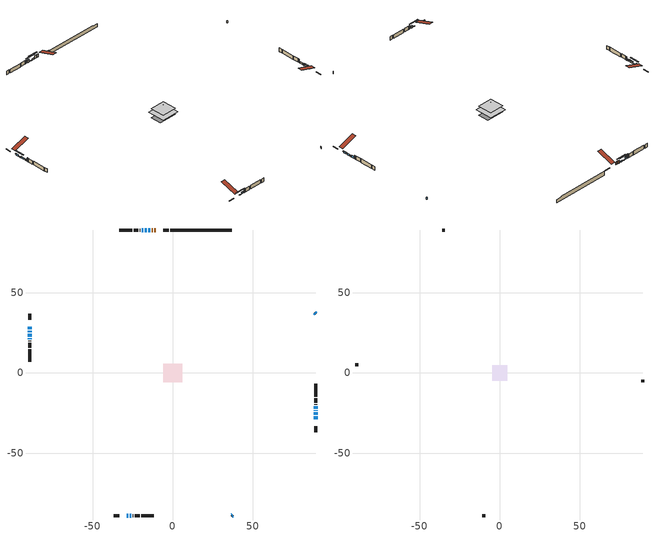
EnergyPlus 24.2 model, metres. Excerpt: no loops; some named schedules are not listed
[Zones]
conditioned space
 floor outside (Floor1 construction): -1.29,-1.29 -1.29,1.29 1.29,1.29 1.29,-1.29 z1.13
 floor adiabatic (AdiabaticFloorConstruction): -5.88,-5.88 -5.88,5.88 5.88,5.88 5.88,-5.88 z1.13
 floor foundation (Slab1 construction): -5.98,-3.62 -5.98,3.62 5.98,3.62 5.98,-3.62 z-1.52
 wall outside (RimJoist1 construction): -2.36,89.25 -5.95,89.25 / -36.97,-89.25 -33.39,-89.25 / -89.25,36.97 -89.25,33.39 / 89.25,-36.97 89.25,-33.39 z1.13:1.43
 wall outside (AdiabaticWallConstruction 1): -10.61,89.25 -11.52,89.25 / -12.45,89.25 -13.26,89.25 z1.13:3.16
 wall outside (AdiabaticWallConstruction): 36.97,-89.25 37.48,-88.74 / 89.25,36.97 88.74,37.48 / 89.25,-22.36 89.25,-20.88 z1.13:2.35; -89.25,28.73 -89.25,27.35 / 89.25,-28.73 89.25,-27.02 / 89.25,-26.1 89.25,-24.52 / -14.19,89.25 -15.41,89.25 z1.13:1.97; -89.25,26.43 -89.25,25.41 / -16.33,89.25 -17.4,89.25 / -28.73,-89.25 -27.66,-89.25 z1.13:1.54; -26.73,-89.25 -25.79,-89.25 z1.13:2.07; 89.25,-23.59 89.25,-23.28 z1.13:1.72; -89.25,24.48 -89.25,22.6 z1.13:1.94; -18.33,89.25 -19.25,89.25 z1.13:2.66; -89.25,21.67 -89.25,20.98 z1.13:1.77
 wall outside (Wall1 construction): -20.18,89.25 -20.53,89.25 / -24.86,-89.25 -24.5,-89.25 / -89.25,20.06 -89.25,19.7 / 89.25,-19.95 89.25,-19.59 z1.13:3.57
 wall outside (Wall2 construction): -21.46,89.25 -24.38,89.25 / -23.58,-89.25 -20.65,-89.25 / -89.25,18.77 -89.25,15.85 / 89.25,-18.66 89.25,-15.74 z1.13:3.57
 wall outside (Wall3 construction): -25.31,89.25 -33.33,89.25 / -19.72,-89.25 -11.71,-89.25 / -89.25,14.92 -89.25,6.91 / 89.25,-14.81 89.25,-6.8 z1.13:3.57
 wall foundation (FoundationWall1 construction): -1.44,89.25,-1.52 -1.44,89.25,1.13 33.13,89.25,1.13 33.13,89.25,0.53 36.97,89.25,0.53 36.97,89.25,-1.52
 window (WindowConstruction): 36.97,-89.25 37.48,-88.74 z1.13:2.35
 window (WindowConstruction 8): -89.25,28.72 -89.25,27.35 z1.13:1.97
 window (WindowConstruction 9): 89.25,-28.72 89.25,-27.02 z1.13:1.97
 window (WindowConstruction 10): 89.25,-26.09 89.25,-24.52 z1.13:1.97
 window (WindowConstruction 11): -89.25,26.42 -89.25,25.41 z1.13:1.54
 window (WindowConstruction 12): -14.19,89.25 -15.41,89.25 z1.13:1.97
 window (WindowConstruction 13): -16.34,89.25 -17.4,89.25 z1.13:1.54
 window (WindowConstruction 14): -28.72,-89.25 -27.66,-89.25 z1.13:1.54
 window (WindowConstruction 1): -26.73,-89.25 -25.79,-89.25 z1.13:2.07
 window (WindowConstruction 2): 89.25,-23.59 89.25,-23.28 z1.13:1.72
 window (WindowConstruction 3): 89.25,36.97 88.74,37.48 z1.13:2.35
 window (WindowConstruction 4): 89.25,-22.36 89.25,-20.88 z1.13:2.35
 window (WindowConstruction 5): -89.25,24.48 -89.25,22.6 z1.13:1.94
 window (WindowConstruction 6): -18.33,89.25 -19.25,89.25 z1.13:2.65
 window (WindowConstruction 7): -89.25,21.67 -89.25,20.98 z1.13:1.76
 door (Door): -10.61,89.25 -11.52,89.25 z1.13:3.16
 door (Door 1): -12.45,89.25 -13.26,89.25 z1.13:3.16
 ceiling adiabatic (AdiabaticFloorConstruction): 5.88,-5.88 5.88,5.88 -5.88,5.88 -5.88,-5.88 z1.13
attic - vented
 floor to conditioned space (Floor2 construction Reversed): -4.82,-4.82 -4.82,4.82 4.82,4.82 4.82,-4.82 z3.57
 floor to conditioned space (Floor3 construction Reversed): -2.59,-2.59 -2.59,2.59 2.59,2.59 2.59,-2.59 z3.57
 wall outside (Wall4 construction): -34.25,89.25 -36.04,89.25 / -10.78,-89.25 -8.99,-89.25 / -89.25,5.98 -89.25,4.19 / 89.25,-5.87 89.25,-4.08 z1.13:3.57
 roof outside (Roof1 construction): -9.68,89.25,3.57 -9.68,78.62,7.11 -6.88,78.62,7.11 -6.88,89.25,3.57; -29.65,-89.25,3.57 -29.65,-78.62,7.11 -32.46,-78.62,7.11 -32.46,-89.25,3.57; -89.25,29.65,3.57 -78.62,29.65,7.11 -78.62,32.46,7.11 -89.25,32.46,3.57; 89.25,-29.65,3.57 78.62,-29.65,7.11 78.62,-32.46,7.11 89.25,-32.46,3.57
shading: -89.25,27.05 -89.25,29.02 -89.71,29.02 -89.71,27.05 z2.27; 89.25,-26.72 89.25,-29.02 89.71,-29.02 89.71,-26.72 z2.27; 89.25,-24.22 89.25,-26.39 89.71,-26.39 89.71,-24.22 z2.27; -89.25,22.67 -89.25,29.16 -89.71,29.16 -89.71,22.67 z4.28; -18.15,89.25 -11.45,89.25 -11.45,89.71 -18.15,89.71 z4.71; -20.14,89.25 -13.6,89.25 -13.6,89.71 -20.14,89.71 z4.28; -24.92,-89.25 -31.46,-89.25 -31.46,-89.71 -24.92,-89.71 z4.28; -25.49,-89.25 -27.03,-89.25 -27.03,-89.71 -25.49,-89.71 z2.37; 89.25,-22.99 89.25,-23.89 89.71,-23.89 89.71,-22.99 z2.01; -89.25,22.3 -89.25,24.78 -89.71,24.78 -89.71,22.3 z2.24; -19.55,89.25 -18.03,89.25 -18.03,89.71 -19.55,89.71 z2.95; -89.25,20.69 -89.25,21.97 -89.71,21.97 -89.71,20.69 z2.06
[Building]
Building 1: Terrain=Suburbs
[Site:Location]
Calgary Intl AP_AB: Latitude {deg}=51.11; Longitude {deg}=-114.02; Time Zone {hr}=-7; Elevation {m}=1084; Keep Site Location Information=Yes
[Site:GroundTemperature:Shallow]
0.326196, -1.55603, -1.70677, -0.813554, 2.7722, 6.34125, 9.43543, 11.3955, 11.562, 9.96783, 6.95256, 3.49299
[Site:WaterMainsTemperature]
Calculation Method=Schedule; Temperature Schedule=mains temperature schedule
[Material] Roughness=Rough; Thermal Absorptance=0.9
Name | Thickness {m} | Conductivity {W/m-K} | Density {kg/m3} | Specific Heat {J/kg-K} | Solar Absorptance | Visible Absorptance
asphalt or fiberglass shingles | 0.00635 | 0.162714 | 1121.4 | 1465.45 | 0.4 | 0.4
ceiling loosefill ins | 0.169333 | 0.0480833 | 16.02 | 1046.75 | 0.7 | 0.7
ceiling stud and cavity | 0.1397 | 0.435912 | 65.682 | 1177.47 | 0.7 | 0.7
ceiling stud and cavity 1 | 0.1397 | 0.102503 | 65.682 | 1177.47 | 0.7 | 0.7
concrete 4.0 in. | 0.1016 | 1.803125 | 2242.8 | 837.4 | 0.7 | 0.7
concrete 8.0 in. | 0.2032 | 1.803125 | 2242.8 | 837.4 | 0.7 | 0.7
door material | 0.04445 | 0.0451087 | 512.64 | 1214.23 | 0.7 | 0.7
exterior vertical ins | 0.0230746 | 0.029427 | 32.04 | 1214.23 | 0.7 | 0.7
floor covering | 0.0127 | 0.0433444 | 54.468 | 1339.84 | 0.6 | 0.6
floor rigid ins; rim joist rigid ins; wall rigid ins | 0.051816 | 0.029427 | 32.04 | 1214.23 | 0.7 | 0.7
floor rigid ins 1; wall rigid ins 1 | 0.512978 | 0.029427 | 32.04 | 1214.23 | 0.7 | 0.7
floor stud and cavity | 0.1397 | 0.0794808 | 92.3553 | 1139.71 | 0.7 | 0.7
floor stud and cavity 1 | 0.1397 | 1.75129 | 37.0049 | 1207.88 | 0.7 | 0.7
furniture material conditioned space 1 | 0.1524 | 0.115458 | 640.8 | 1214.23 | 0.6 | 0.6
gypsum board | 0.0127 | 0.160291 | 801 | 837.4 | 0.6 | 0.6
gypsum board 1 | 0.0127 | 0.160291 | 801 | 837.4 | 0.7 | 0.7
osb sheathing 0.5 in. | 0.0127 | 0.115458 | 512.64 | 1214.23 | 0.7 | 0.7
osb sheathing 0.75 in. | 0.01905 | 0.115458 | 512.64 | 1214.23 | 0.7 | 0.7
osb sheathing 2.0 in. | 0.0508 | 0.115458 | 512.64 | 1214.23 | 0.7 | 0.7
rim joist stud and cavity | 0.0508 | 0.0500364 | 125.044 | 1163.47 | 0.6 | 0.6
slab rigid ins | 0.000517642 | 0.029427 | 32.04 | 1214.23 | 0.7 | 0.7
wall stud and cavity | 0.1397 | 0.32384 | 139.0536 | 1170.24 | 0.7 | 0.7
wall stud and cavity 1 | 0.1397 | 0.17399 | 139.0536 | 1170.24 | 0.7 | 0.7
wall stud and cavity 2 | 0.1397 | 0.0863312 | 139.0536 | 1170.24 | 0.7 | 0.7
wall stud and cavity 3 | 0.0889 | 6.9971 | 50.32683 | 1063.81 | 0.6 | 0.6
wall stud and cavity 4 | 0.0889 | 0.380278 | 52.3479 | 1209.89 | 0.7 | 0.7
wall stud and cavity 5 | 0.0889 | 0.391764 | 83.0341 | 1211.67 | 0.7 | 0.7
wood siding | 0.0254 | 0.102417 | 544.68 | 1172.36 | 0.4 | 0.4
wood siding 1 | 0.00254 | 0.102417 | 544.68 | 1172.36 | 0.4 | 0.4
wood siding 2; wood siding 3; wood siding 4 | 0.0254 | 0.102417 | 544.68 | 1172.36 | 0.7 | 0.7
[WindowMaterial:SimpleGlazingSystem]
Name | U-Factor {W/m2-K} | Solar Heat Gain Coefficient
WindowMaterial | 1.69886 | 0.41
WindowMaterial 1 | 2.946882 | 0.64
WindowMaterial 10 | 5.78702 | 0.59
WindowMaterial 11 | 2.77768 | 0.53
WindowMaterial 12 | 5.73989 | 0.59
WindowMaterial 2 | 3.06555 | 0.49
WindowMaterial 3 | 1.60006 | 0.44
WindowMaterial 4 | 1.76643 | 0.39
WindowMaterial 5 | 1.95834 | 0.33
WindowMaterial 6 | 1.96288 | 0.32
WindowMaterial 7 | 1.79084 | 0.38
WindowMaterial 8 | 1.768697 | 0.39
WindowMaterial 9 | 1.77608 | 0.39
[Construction]
AdiabaticFloorConstruction: floor stud and cavity 1, floor rigid ins 1, osb sheathing 0.75 in., floor covering
AdiabaticWallConstruction: wood siding 3, wall rigid ins 1, wall stud and cavity 4, gypsum board
AdiabaticWallConstruction 1: wood siding 4, wall rigid ins 1, wall stud and cavity 4, gypsum board
Door; Door 1: door material
Floor1 construction: floor stud and cavity, floor rigid ins, osb sheathing 0.75 in., floor covering
Floor2 construction Reversed: gypsum board, ceiling stud and cavity, ceiling loosefill ins
Floor3 construction Reversed: gypsum board, ceiling stud and cavity 1, ceiling loosefill ins
FoundationWall1 construction: concrete 8.0 in., gypsum board 1
furniture construction conditioned space 1: furniture material conditioned space 1
PartitionWallConstruction: gypsum board, wall stud and cavity 5, gypsum board
RimJoist1 construction: wood siding 2, rim joist rigid ins, osb sheathing 2.0 in., rim joist stud and cavity
Roof1 construction: asphalt or fiberglass shingles
Slab1 construction: slab rigid ins, concrete 4.0 in.
Wall1 construction: wood siding, wall rigid ins, osb sheathing 0.5 in., wall stud and cavity, gypsum board
Wall2 construction: wood siding, wall rigid ins, osb sheathing 0.5 in., wall stud and cavity 1, gypsum board
Wall3 construction: wood siding, osb sheathing 0.5 in., wall stud and cavity 2, gypsum board
Wall4 construction: wood siding 1, wall stud and cavity 3
WindowConstruction; WindowConstruction 3: WindowMaterial
WindowConstruction 1: WindowMaterial 1
WindowConstruction 10: WindowMaterial 9
WindowConstruction 11: WindowMaterial 10
WindowConstruction 12: WindowMaterial 11
WindowConstruction 13; WindowConstruction 14: WindowMaterial 12
WindowConstruction 2: WindowMaterial 2
WindowConstruction 4: WindowMaterial 3
WindowConstruction 5: WindowMaterial 4
WindowConstruction 6: WindowMaterial 5
WindowConstruction 7: WindowMaterial 6
WindowConstruction 8: WindowMaterial 7
WindowConstruction 9: WindowMaterial 8
[Zone] Multiplier=1; Part of Total Floor Area=Yes
Name | Volume {m3}
attic - vented | 68.91
conditioned space | 643.2
[Space]
Name | Zone | Volume {m3}
attic - vented 1 | attic - vented | 68.91
conditioned space 1 | conditioned space | 643.2
[ZoneInfiltration:EffectiveLeakageArea]
infil attic - vented 1: Zone or Space=attic - vented 1; Schedule=Always On Discrete; Effective Air Leakage Area {cm2}=4099.54; Stack Coefficient=0.000416059; Wind Coefficient=1.37815e-05
[ZoneMixing]
whole house fan mix: Zone or Space=attic - vented; Schedule=Always On Continuous; Design Flow Rate Calculation Method=Flow/Zone; Design Flow Rate {m3/s}=0; Source Zone or Space=conditioned space
[SurfaceProperty:ExposedFoundationPerimeter]
Slab1: Exposed Perimeter Calculation Method=TotalExposedPerimeter; Total Exposed Perimeter {m}=38.405
[InternalMass] Zone or ZoneList=conditioned space; Space or SpaceList=conditioned space 1
Name | Construction | Surface Area {m2}
furniture mass conditioned space 1 | furniture construction conditioned space 1 | 92.56
partition wall mass | PartitionWallConstruction | 231.4
[Lights]
interior lighting: Zone or ZoneList or Space or SpaceList=conditioned space 1; Schedule=interior lighting schedule; Design Level Calculation Method=LightingLevel; Lighting Level {W}=343.2; Return Air Fraction=0; Fraction Radiant=0.6; Fraction Visible=0.2; Fraction Replaceable=1
[People]
occupants: Zone or ZoneList or Space or SpaceList=conditioned space 1; Number of People Schedule=occupants schedule; Number of People Calculation Method=People; Number of People=3; Fraction Radiant=0.314171; Sensible Heat Fraction=0.56303; Activity Level Schedule=occupants activity schedule; Carbon Dioxide Generation Rate {m3/s-W}=0; Enable ASHRAE 55 Comfort Warnings=No; Mean Radiant Temperature Calculation Type=EnclosureAveraged
[ElectricEquipment] Zone or ZoneList or Space or SpaceList=conditioned space 1; Design Level Calculation Method=EquipmentLevel
Name | Schedule | Design Level {W} | Fraction Latent | Fraction Radiant | Fraction Lost
clothes dryer | clothes dryer schedule | 140.772 | 0.015 | 0.081 | 0.85
clothes washer | clothes washer schedule | 32.1985 | 0.03 | 0.162 | 0.7
cooking range | cooking range schedule | 215.147 | 0.08 | 0.432 | 0.2
dishwasher | dishwasher schedule | 66.8632 | 0.3 | 0.18 | 0.4
fridge | fridge schedule | 72.9452 | 0 | 0.6 | 0
mech vent house fan | mech vent house fan schedule | 0 | 0 | 0 | 1
mech vent house fan cfis | mech vent house fan cfis schedule | 0 | 0 | 0 | 0
misc plug loads | misc plug loads schedule | 494.7 | 0.045 | 0.513 | 0.1
whole house fan | Always On Discrete | 0 | 0 | 0 | 1
[OtherEquipment] Zone or ZoneList or Space or SpaceList=conditioned space 1; Design Level Calculation Method=EquipmentLevel
Name | Fuel Type | Schedule | Design Level {W} | Fraction Latent | Fraction Radiant | Fraction Lost
clothes dryer 1 | Electricity | clothes dryer schedule | 0 | 0.015 | 0.081 | 0.85
cooking range 1 | Electricity | cooking range schedule | 0 | 0.08 | 0.432 | 0.2
general water use latent | None | general water use schedule | 62.594 | 1 | 0 | 0
general water use sensible | None | general water use schedule | -61.6891 | 0 | 0.6 | 0
mech vent house fan latent load | None | Always On Discrete | 0 | 1 | 0 | 0
mech vent house fan sensible load | None | Always On Discrete | 0 | 0 | 0 | 0
water heater energy adjustment1 | NaturalGas | Always On Discrete | 0.01 | 0 | 0 | 1
[ZoneInfiltration:DesignFlowRate] Zone or ZoneList or Space or SpaceList=conditioned space 1; Schedule=Always On Discrete; Design Flow Rate Calculation Method=Flow/Zone; Design Flow Rate {m3/s}=0
infil flow; natural vent flow; whole house fan flow
[Foundation:Kiva]
Foundation Kiva 1: Initial Indoor Air Temperature {C}=18; Wall Height Above Grade {m}=1.12999; Wall Depth Below Slab {m}=0.2032; Custom Block Material Name 1=exterior vertical ins; Custom Block Depth 1 {m}=2.64999; Custom Block X Position 1 {m}=0.2159; Custom Block Z Position 1 {m}=0
[Foundation:Kiva:Settings]
Soil Conductivity {W/m-K}=0.849921; Soil Density {kg/m3}=1842.3; Soil Specific Heat {J/kg-K}=418.7; Ground Solar Absorptivity=0.9; Ground Thermal Absorptivity=0.9; Ground Surface Roughness {m}=0.03; Far-Field Width {m}=40; Deep-Ground Boundary Condition=ZeroFlux; Deep-Ground Depth {m}=40; Minimum Cell Dimension {m}=0.2; Maximum Cell Growth Coefficient=3; Simulation Timestep=Timestep
[Exterior:Lights]
exterior lighting: Schedule=exterior lighting schedule; Design Level {W}=75.6
[Schedule:Constant]
Name | Hourly Value
Always On Continuous; mech vent house fan schedule; mech vent house fan cfis schedule; Always On Discrete | 1
occupants activity schedule | 117.228
fridge schedule | 0
[Schedule:Week:Daily]
interior lighting schedule Week Rule - Jan1-Jan27: interior lighting schedule day, interior lighting schedule day, interior lighting schedule day, interior lighting schedule day, interior lighting schedule day, interior lighting schedule day, interior lighting schedule day, interior lighting schedule default day, interior lighting schedule default day, interior lighting schedule default day, interior lighting schedule default day, interior lighting schedule default day
interior lighting schedule Week Rule - Jan28-Feb3: interior lighting schedule day, interior lighting schedule day, interior lighting schedule day, interior lighting schedule day, interior lighting schedule day 1, interior lighting schedule day 1, interior lighting schedule day 1, interior lighting schedule default day, interior lighting schedule default day, interior lighting schedule default day, interior lighting schedule default day, interior lighting schedule default day
interior lighting schedule Week Rule - Feb4-Feb24: interior lighting schedule day 1, interior lighting schedule day 1, interior lighting schedule day 1, interior lighting schedule day 1, interior lighting schedule day 1, interior lighting schedule day 1, interior lighting schedule day 1, interior lighting schedule default day, interior lighting schedule default day, interior lighting schedule default day, interior lighting schedule default day, interior lighting schedule default day
interior lighting schedule Week Rule - Feb25-Mar3: interior lighting schedule day 1, interior lighting schedule day 1, interior lighting schedule day 1, interior lighting schedule day 1, interior lighting schedule day 2, interior lighting schedule day 2, interior lighting schedule day 2, interior lighting schedule default day, interior lighting schedule default day, interior lighting schedule default day, interior lighting schedule default day, interior lighting schedule default day
interior lighting schedule Week Rule - Mar4-Mar31: interior lighting schedule day 2, interior lighting schedule day 2, interior lighting schedule day 2, interior lighting schedule day 2, interior lighting schedule day 2, interior lighting schedule day 2, interior lighting schedule day 2, interior lighting schedule default day, interior lighting schedule default day, interior lighting schedule default day, interior lighting schedule default day, interior lighting schedule default day
interior lighting schedule Week Rule - Apr1-Apr28: interior lighting schedule day 3, interior lighting schedule day 3, interior lighting schedule day 3, interior lighting schedule day 3, interior lighting schedule day 3, interior lighting schedule day 3, interior lighting schedule day 3, interior lighting schedule default day, interior lighting schedule default day, interior lighting schedule default day, interior lighting schedule default day, interior lighting schedule default day
interior lighting schedule Week Rule - Apr29-May5: interior lighting schedule day 3, interior lighting schedule day 3, interior lighting schedule day 4, interior lighting schedule day 4, interior lighting schedule day 4, interior lighting schedule day 4, interior lighting schedule day 4, interior lighting schedule default day, interior lighting schedule default day, interior lighting schedule default day, interior lighting schedule default day, interior lighting schedule default day
interior lighting schedule Week Rule - May6-May26: interior lighting schedule day 4, interior lighting schedule day 4, interior lighting schedule day 4, interior lighting schedule day 4, interior lighting schedule day 4, interior lighting schedule day 4, interior lighting schedule day 4, interior lighting schedule default day, interior lighting schedule default day, interior lighting schedule default day, interior lighting schedule default day, interior lighting schedule default day
interior lighting schedule Week Rule - May27-Jun2: interior lighting schedule day 4, interior lighting schedule day 4, interior lighting schedule day 4, interior lighting schedule day 4, interior lighting schedule day 4, interior lighting schedule day 5, interior lighting schedule day 5, interior lighting schedule default day, interior lighting schedule default day, interior lighting schedule default day, interior lighting schedule default day, interior lighting schedule default day
interior lighting schedule Week Rule - Jun3-Jun30: interior lighting schedule day 5, interior lighting schedule day 5, interior lighting schedule day 5, interior lighting schedule day 5, interior lighting schedule day 5, interior lighting schedule day 5, interior lighting schedule day 5, interior lighting schedule default day, interior lighting schedule default day, interior lighting schedule default day, interior lighting schedule default day, interior lighting schedule default day
interior lighting schedule Week Rule - Jul1-Jul28: interior lighting schedule day 6, interior lighting schedule day 6, interior lighting schedule day 6, interior lighting schedule day 6, interior lighting schedule day 6, interior lighting schedule day 6, interior lighting schedule day 6, interior lighting schedule default day, interior lighting schedule default day, interior lighting schedule default day, interior lighting schedule default day, interior lighting schedule default day
interior lighting schedule Week Rule - Jul29-Aug4: interior lighting schedule day 6, interior lighting schedule day 6, interior lighting schedule day 6, interior lighting schedule day 7, interior lighting schedule day 7, interior lighting schedule day 7, interior lighting schedule day 7, interior lighting schedule default day, interior lighting schedule default day, interior lighting schedule default day, interior lighting schedule default day, interior lighting schedule default day
interior lighting schedule Week Rule - Aug5-Aug25: interior lighting schedule day 7, interior lighting schedule day 7, interior lighting schedule day 7, interior lighting schedule day 7, interior lighting schedule day 7, interior lighting schedule day 7, interior lighting schedule day 7, interior lighting schedule default day, interior lighting schedule default day, interior lighting schedule default day, interior lighting schedule default day, interior lighting schedule default day
interior lighting schedule Week Rule - Aug26-Sep1: interior lighting schedule day 7, interior lighting schedule day 7, interior lighting schedule day 7, interior lighting schedule day 7, interior lighting schedule day 7, interior lighting schedule day 7, interior lighting schedule day 8, interior lighting schedule default day, interior lighting schedule default day, interior lighting schedule default day, interior lighting schedule default day, interior lighting schedule default day
interior lighting schedule Week Rule - Sep2-Sep29: interior lighting schedule day 8, interior lighting schedule day 8, interior lighting schedule day 8, interior lighting schedule day 8, interior lighting schedule day 8, interior lighting schedule day 8, interior lighting schedule day 8, interior lighting schedule default day, interior lighting schedule default day, interior lighting schedule default day, interior lighting schedule default day, interior lighting schedule default day
interior lighting schedule Week Rule - Sep30-Oct6: interior lighting schedule day 8, interior lighting schedule day 9, interior lighting schedule day 9, interior lighting schedule day 9, interior lighting schedule day 9, interior lighting schedule day 9, interior lighting schedule day 9, interior lighting schedule default day, interior lighting schedule default day, interior lighting schedule default day, interior lighting schedule default day, interior lighting schedule default day
interior lighting schedule Week Rule - Oct7-Oct27: interior lighting schedule day 9, interior lighting schedule day 9, interior lighting schedule day 9, interior lighting schedule day 9, interior lighting schedule day 9, interior lighting schedule day 9, interior lighting schedule day 9, interior lighting schedule default day, interior lighting schedule default day, interior lighting schedule default day, interior lighting schedule default day, interior lighting schedule default day
interior lighting schedule Week Rule - Oct28-Nov3: interior lighting schedule day 9, interior lighting schedule day 9, interior lighting schedule day 9, interior lighting schedule day 9, interior lighting schedule day 10, interior lighting schedule day 10, interior lighting schedule day 10, interior lighting schedule default day, interior lighting schedule default day, interior lighting schedule default day, interior lighting schedule default day, interior lighting schedule default day
interior lighting schedule Week Rule - Nov4-Nov24: interior lighting schedule day 10, interior lighting schedule day 10, interior lighting schedule day 10, interior lighting schedule day 10, interior lighting schedule day 10, interior lighting schedule day 10, interior lighting schedule day 10, interior lighting schedule default day, interior lighting schedule default day, interior lighting schedule default day, interior lighting schedule default day, interior lighting schedule default day
interior lighting schedule Week Rule - Nov25-Dec1: interior lighting schedule day 10, interior lighting schedule day 10, interior lighting schedule day 10, interior lighting schedule day 10, interior lighting schedule day 10, interior lighting schedule day 10, interior lighting schedule day 11, interior lighting schedule default day, interior lighting schedule default day, interior lighting schedule default day, interior lighting schedule default day, interior lighting schedule default day
interior lighting schedule Week Rule - Dec2-Dec31: interior lighting schedule day 11, interior lighting schedule day 11, interior lighting schedule day 11, interior lighting schedule day 11, interior lighting schedule day 11, interior lighting schedule day 11, interior lighting schedule day 11, interior lighting schedule default day, interior lighting schedule default day, interior lighting schedule default day, interior lighting schedule default day, interior lighting schedule default day
occupants schedule Week Rule - Jan1-Dec31: occupants schedule day, occupants schedule day, occupants schedule day, occupants schedule day, occupants schedule day, occupants schedule day, occupants schedule day, occupants schedule default day, occupants schedule default day, occupants schedule default day, occupants schedule default day, occupants schedule default day
clothes dryer schedule Week Rule - Jan1-Dec31: clothes dryer schedule day, clothes dryer schedule day, clothes dryer schedule day, clothes dryer schedule day, clothes dryer schedule day, clothes dryer schedule day, clothes dryer schedule day, clothes dryer schedule default day, clothes dryer schedule default day, clothes dryer schedule default day, clothes dryer schedule default day, clothes dryer schedule default day
clothes washer schedule Week Rule - Jan1-Dec31: clothes washer schedule day, clothes washer schedule day, clothes washer schedule day, clothes washer schedule day, clothes washer schedule day, clothes washer schedule day, clothes washer schedule day, clothes washer schedule default day, clothes washer schedule default day, clothes washer schedule default day, clothes washer schedule default day, clothes washer schedule default day
cooking range schedule Week Rule - Jan1-Dec31: cooking range schedule day, cooking range schedule day, cooking range schedule day, cooking range schedule day, cooking range schedule day, cooking range schedule day, cooking range schedule day, cooking range schedule default day, cooking range schedule default day, cooking range schedule default day, cooking range schedule default day, cooking range schedule default day
dishwasher schedule Week Rule - Jan1-Dec31: dishwasher schedule day, dishwasher schedule day, dishwasher schedule day, dishwasher schedule day, dishwasher schedule day, dishwasher schedule day, dishwasher schedule day, dishwasher schedule default day, dishwasher schedule default day, dishwasher schedule default day, dishwasher schedule default day, dishwasher schedule default day
misc plug loads schedule Week Rule - Jan1-Dec31: misc plug loads schedule day, misc plug loads schedule day, misc plug loads schedule day, misc plug loads schedule day, misc plug loads schedule day, misc plug loads schedule day, misc plug loads schedule day, misc plug loads schedule default day, misc plug loads schedule default day, misc plug loads schedule default day, misc plug loads schedule default day, misc plug loads schedule default day
general water use schedule Week Rule - Jan1-Dec31: general water use schedule day, general water use schedule day, general water use schedule day, general water use schedule day, general water use schedule day, general water use schedule day, general water use schedule day, general water use schedule default day, general water use schedule default day, general water use schedule default day, general water use schedule default day, general water use schedule default day
exterior lighting schedule Week Rule - Jan1-Jan27: exterior lighting schedule day, exterior lighting schedule day, exterior lighting schedule day, exterior lighting schedule day, exterior lighting schedule day, exterior lighting schedule day, exterior lighting schedule day, exterior lighting schedule default day, exterior lighting schedule default day, exterior lighting schedule default day, exterior lighting schedule default day, exterior lighting schedule default day
exterior lighting schedule Week Rule - Jan28-Feb3: exterior lighting schedule day, exterior lighting schedule day, exterior lighting schedule day, exterior lighting schedule day, exterior lighting schedule day 1, exterior lighting schedule day 1, exterior lighting schedule day 1, exterior lighting schedule default day, exterior lighting schedule default day, exterior lighting schedule default day, exterior lighting schedule default day, exterior lighting schedule default day
exterior lighting schedule Week Rule - Feb4-Feb24: exterior lighting schedule day 1, exterior lighting schedule day 1, exterior lighting schedule day 1, exterior lighting schedule day 1, exterior lighting schedule day 1, exterior lighting schedule day 1, exterior lighting schedule day 1, exterior lighting schedule default day, exterior lighting schedule default day, exterior lighting schedule default day, exterior lighting schedule default day, exterior lighting schedule default day
exterior lighting schedule Week Rule - Feb25-Mar3: exterior lighting schedule day 1, exterior lighting schedule day 1, exterior lighting schedule day 1, exterior lighting schedule day 1, exterior lighting schedule day 2, exterior lighting schedule day 2, exterior lighting schedule day 2, exterior lighting schedule default day, exterior lighting schedule default day, exterior lighting schedule default day, exterior lighting schedule default day, exterior lighting schedule default day
exterior lighting schedule Week Rule - Mar4-Mar31: exterior lighting schedule day 2, exterior lighting schedule day 2, exterior lighting schedule day 2, exterior lighting schedule day 2, exterior lighting schedule day 2, exterior lighting schedule day 2, exterior lighting schedule day 2, exterior lighting schedule default day, exterior lighting schedule default day, exterior lighting schedule default day, exterior lighting schedule default day, exterior lighting schedule default day
exterior lighting schedule Week Rule - Apr1-Apr28: exterior lighting schedule day 3, exterior lighting schedule day 3, exterior lighting schedule day 3, exterior lighting schedule day 3, exterior lighting schedule day 3, exterior lighting schedule day 3, exterior lighting schedule day 3, exterior lighting schedule default day, exterior lighting schedule default day, exterior lighting schedule default day, exterior lighting schedule default day, exterior lighting schedule default day
exterior lighting schedule Week Rule - Apr29-May5: exterior lighting schedule day 3, exterior lighting schedule day 3, exterior lighting schedule day 4, exterior lighting schedule day 4, exterior lighting schedule day 4, exterior lighting schedule day 4, exterior lighting schedule day 4, exterior lighting schedule default day, exterior lighting schedule default day, exterior lighting schedule default day, exterior lighting schedule default day, exterior lighting schedule default day
exterior lighting schedule Week Rule - May6-May26: exterior lighting schedule day 4, exterior lighting schedule day 4, exterior lighting schedule day 4, exterior lighting schedule day 4, exterior lighting schedule day 4, exterior lighting schedule day 4, exterior lighting schedule day 4, exterior lighting schedule default day, exterior lighting schedule default day, exterior lighting schedule default day, exterior lighting schedule default day, exterior lighting schedule default day
exterior lighting schedule Week Rule - May27-Jun2: exterior lighting schedule day 4, exterior lighting schedule day 4, exterior lighting schedule day 4, exterior lighting schedule day 4, exterior lighting schedule day 4, exterior lighting schedule day 5, exterior lighting schedule day 5, exterior lighting schedule default day, exterior lighting schedule default day, exterior lighting schedule default day, exterior lighting schedule default day, exterior lighting schedule default day
exterior lighting schedule Week Rule - Jun3-Jun30: exterior lighting schedule day 5, exterior lighting schedule day 5, exterior lighting schedule day 5, exterior lighting schedule day 5, exterior lighting schedule day 5, exterior lighting schedule day 5, exterior lighting schedule day 5, exterior lighting schedule default day, exterior lighting schedule default day, exterior lighting schedule default day, exterior lighting schedule default day, exterior lighting schedule default day
exterior lighting schedule Week Rule - Jul1-Jul28: exterior lighting schedule day 6, exterior lighting schedule day 6, exterior lighting schedule day 6, exterior lighting schedule day 6, exterior lighting schedule day 6, exterior lighting schedule day 6, exterior lighting schedule day 6, exterior lighting schedule default day, exterior lighting schedule default day, exterior lighting schedule default day, exterior lighting schedule default day, exterior lighting schedule default day
exterior lighting schedule Week Rule - Jul29-Aug4: exterior lighting schedule day 6, exterior lighting schedule day 6, exterior lighting schedule day 6, exterior lighting schedule day 7, exterior lighting schedule day 7, exterior lighting schedule day 7, exterior lighting schedule day 7, exterior lighting schedule default day, exterior lighting schedule default day, exterior lighting schedule default day, exterior lighting schedule default day, exterior lighting schedule default day
exterior lighting schedule Week Rule - Aug5-Aug25: exterior lighting schedule day 7, exterior lighting schedule day 7, exterior lighting schedule day 7, exterior lighting schedule day 7, exterior lighting schedule day 7, exterior lighting schedule day 7, exterior lighting schedule day 7, exterior lighting schedule default day, exterior lighting schedule default day, exterior lighting schedule default day, exterior lighting schedule default day, exterior lighting schedule default day
exterior lighting schedule Week Rule - Aug26-Sep1: exterior lighting schedule day 7, exterior lighting schedule day 7, exterior lighting schedule day 7, exterior lighting schedule day 7, exterior lighting schedule day 7, exterior lighting schedule day 7, exterior lighting schedule day 8, exterior lighting schedule default day, exterior lighting schedule default day, exterior lighting schedule default day, exterior lighting schedule default day, exterior lighting schedule default day
exterior lighting schedule Week Rule - Sep2-Sep29: exterior lighting schedule day 8, exterior lighting schedule day 8, exterior lighting schedule day 8, exterior lighting schedule day 8, exterior lighting schedule day 8, exterior lighting schedule day 8, exterior lighting schedule day 8, exterior lighting schedule default day, exterior lighting schedule default day, exterior lighting schedule default day, exterior lighting schedule default day, exterior lighting schedule default day
exterior lighting schedule Week Rule - Sep30-Oct6: exterior lighting schedule day 8, exterior lighting schedule day 9, exterior lighting schedule day 9, exterior lighting schedule day 9, exterior lighting schedule day 9, exterior lighting schedule day 9, exterior lighting schedule day 9, exterior lighting schedule default day, exterior lighting schedule default day, exterior lighting schedule default day, exterior lighting schedule default day, exterior lighting schedule default day
exterior lighting schedule Week Rule - Oct7-Oct27: exterior lighting schedule day 9, exterior lighting schedule day 9, exterior lighting schedule day 9, exterior lighting schedule day 9, exterior lighting schedule day 9, exterior lighting schedule day 9, exterior lighting schedule day 9, exterior lighting schedule default day, exterior lighting schedule default day, exterior lighting schedule default day, exterior lighting schedule default day, exterior lighting schedule default day
[Schedule:Year]
interior lighting schedule: interior lighting schedule Week Rule - Jan1-Jan27, 1, 1, 1, 27, interior lighting schedule Week Rule - Jan28-Feb3, 1, 28, 2, 3, interior lighting schedule Week Rule - Feb4-Feb24, 2, 4, 2, 24, interior lighting schedule Week Rule - Feb25-Mar3, 2, 25, 3, 3, interior lighting schedule Week Rule - Mar4-Mar31, 3, 4, 3, 31, interior lighting schedule Week Rule - Apr1-Apr28, 4, 1, 4, 28, interior lighting schedule Week Rule - Apr29-May5, 4, 29, 5, 5, interior lighting schedule Week Rule - May6-May26, 5, 6, 5, 26, interior lighting schedule Week Rule - May27-Jun2, 5, 27, 6, 2, interior lighting schedule Week Rule - Jun3-Jun30, 6, 3, 6, 30, interior lighting schedule Week Rule - Jul1-Jul28, 7, 1, 7, 28, interior lighting schedule Week Rule - Jul29-Aug4, 7, 29, 8, 4, interior lighting schedule Week Rule - Aug5-Aug25, 8, 5, 8, 25, interior lighting schedule Week Rule - Aug26-Sep1, 8, 26, 9, 1, interior lighting schedule Week Rule - Sep2-Sep29, 9, 2, 9, 29, interior lighting schedule Week Rule - Sep30-Oct6, 9, 30, 10, 6, interior lighting schedule Week Rule - Oct7-Oct27, 10, 7, 10, 27, interior lighting schedule Week Rule - Oct28-Nov3, 10, 28, 11, 3, interior lighting schedule Week Rule - Nov4-Nov24, 11, 4, 11, 24, interior lighting schedule Week Rule - Nov25-Dec1, 11, 25, 12, 1, interior lighting schedule Week Rule - Dec2-Dec31, 12, 2, 12, 31
occupants schedule: occupants schedule Week Rule - Jan1-Dec31, 1, 1, 12, 31
clothes dryer schedule: clothes dryer schedule Week Rule - Jan1-Dec31, 1, 1, 12, 31
clothes washer schedule: clothes washer schedule Week Rule - Jan1-Dec31, 1, 1, 12, 31
cooking range schedule: cooking range schedule Week Rule - Jan1-Dec31, 1, 1, 12, 31
dishwasher schedule: dishwasher schedule Week Rule - Jan1-Dec31, 1, 1, 12, 31
misc plug loads schedule: misc plug loads schedule Week Rule - Jan1-Dec31, 1, 1, 12, 31
general water use schedule: general water use schedule Week Rule - Jan1-Dec31, 1, 1, 12, 31
exterior lighting schedule: exterior lighting schedule Week Rule - Jan1-Jan27, 1, 1, 1, 27, exterior lighting schedule Week Rule - Jan28-Feb3, 1, 28, 2, 3, exterior lighting schedule Week Rule - Feb4-Feb24, 2, 4, 2, 24, exterior lighting schedule Week Rule - Feb25-Mar3, 2, 25, 3, 3, exterior lighting schedule Week Rule - Mar4-Mar31, 3, 4, 3, 31, exterior lighting schedule Week Rule - Apr1-Apr28, 4, 1, 4, 28, exterior lighting schedule Week Rule - Apr29-May5, 4, 29, 5, 5, exterior lighting schedule Week Rule - May6-May26, 5, 6, 5, 26, exterior lighting schedule Week Rule - May27-Jun2, 5, 27, 6, 2, exterior lighting schedule Week Rule - Jun3-Jun30, 6, 3, 6, 30, exterior lighting schedule Week Rule - Jul1-Jul28, 7, 1, 7, 28, exterior lighting schedule Week Rule - Jul29-Aug4, 7, 29, 8, 4, exterior lighting schedule Week Rule - Aug5-Aug25, 8, 5, 8, 25, exterior lighting schedule Week Rule - Aug26-Sep1, 8, 26, 9, 1, exterior lighting schedule Week Rule - Sep2-Sep29, 9, 2, 9, 29, exterior lighting schedule Week Rule - Sep30-Oct6, 9, 30, 10, 6, exterior lighting schedule Week Rule - Oct7-Oct27, 10, 7, 10, 27, exterior lighting schedule Week Rule - Oct28-Nov3, 10, 28, 11, 3, exterior lighting schedule Week Rule - Nov4-Nov24, 11, 4, 11, 24, exterior lighting schedule Week Rule - Nov25-Dec1, 11, 25, 12, 1, exterior lighting schedule Week Rule - Dec2-Dec31, 12, 2, 12, 31
[Schedule:Compact]
mains temperature schedule: Through: 01/01, For: AllDays, Until: 24:00, 5.30611, Through: 01/02, For: AllDays, Until: 24:00, 5.24556, Through: 01/03, For: AllDays, Until: 24:00, 5.18611, Through: 01/04, For: AllDays, Until: 24:00, 5.12778, Through: 01/05, For: AllDays, Until: 24:00, 5.07, Through: 01/06, For: AllDays, Until: 24:00, 5.01278, Through: 01/07, For: AllDays, Until: 24:00, 4.95722, Through: 01/08, For: AllDays, Until: 24:00, 4.90222, Through: 01/09, For: AllDays, Until: 24:00, 4.84778, Through: 01/10, For: AllDays, Until: 24:00, 4.795, Through: 01/11, For: AllDays, Until: 24:00, 4.74278, Through: 01/12, For: AllDays, Until: 24:00, 4.69167, Through: 01/13, For: AllDays, Until: 24:00, 4.64111, Through: 01/14, For: AllDays, Until: 24:00, 4.59222, Through: 01/15, For: AllDays, Until: 24:00, 4.54389, Through: 01/16, For: AllDays, Until: 24:00, 4.49722, Through: 01/17, For: AllDays, Until: 24:00, 4.45111, Through: 01/18, For: AllDays, Until: 24:00, 4.40611, Through: 01/19, For: AllDays, Until: 24:00, 4.36222, Through: 01/20, For: AllDays, Until: 24:00, 4.32, Through: 01/21, For: AllDays, Until: 24:00, 4.27833, Through: 01/22, For: AllDays, Until: 24:00, 4.23778, Through: 01/23, For: AllDays, Until: 24:00, 4.19833, Through: 01/24, For: AllDays, Until: 24:00, 4.16056, Through: 01/25, For: AllDays, Until: 24:00, 4.12333, Through: 01/26, For: AllDays, Until: 24:00, 4.08778, Through: 01/27, For: AllDays, Until: 24:00, 4.05278, Through: 01/28, For: AllDays, Until: 24:00, 4.01944, Through: 01/29, For: AllDays, Until: 24:00, 3.98722, Through: 01/30, For: AllDays, Until: 24:00, 3.95611, Through: 01/31, For: AllDays, Until: 24:00, 3.92667, Through: 02/01, For: AllDays, Until: 24:00, 3.89778, Through: 02/02, For: AllDays, Until: 24:00, 3.87056, Through: 02/03, For: AllDays, Until: 24:00, 3.84444, Through: 02/04, For: AllDays, Until: 24:00, 3.82, Through: 02/05, For: AllDays, Until: 24:00, 3.79611, Through: 02/06, For: AllDays, Until: 24:00, 3.77389, Through: 02/07, For: AllDays, Until: 24:00, 3.75333, Through: 02/08, For: AllDays, Until: 24:00, 3.73333, Through: 02/09, For: AllDays, Until: 24:00, 3.715, Through: 02/10, For: AllDays, Until: 24:00, 3.69778, Through: 02/11, For: AllDays, Until: 24:00, 3.68222, Through: 02/12, For: AllDays, Until: 24:00, 3.66778, Through: 02/13, For: AllDays, Until: 24:00, 3.65444, Through: 02/14, For: AllDays, Until: 24:00, 3.64278, Through: 02/15, For: AllDays, Until: 24:00, 3.63222, Through: 02/16, For: AllDays, Until: 24:00, 3.62278, Through: 02/17, For: AllDays, Until: 24:00, 3.615, Through: 02/18, For: AllDays, Until: 24:00, 3.60833, Through: 02/19, For: AllDays, Until: 24:00, 3.60333, Through: 02/20, For: AllDays, Until: 24:00, 3.59944, Through: 02/21, For: AllDays, Until: 24:00, 3.59667, Through: 02/22, For: AllDays, Until: 24:00, 3.59556, Through: 02/23, For: AllDays, Until: 24:00, 3.59556, Through: 02/24, For: AllDays, Until: 24:00, 3.59722, Through: 02/25, For: AllDays, Until: 24:00, 3.6, Through: 02/26, For: AllDays, Until: 24:00, 3.60389, Through: 02/27, For: AllDays, Until: 24:00, 3.60944, Through: 02/28, For: AllDays, Until: 24:00, 3.61611, Through: 03/01, For: AllDays, Until: 24:00, 3.62444, Through: 03/02, For: AllDays, Until: 24:00, 3.63333, Through: 03/03, For: AllDays, Until: 24:00, 3.64444, Through: 03/04, For: AllDays, Until: 24:00, 3.65611, Through: 03/05, For: AllDays, Until: 24:00, 3.67, Through: 03/06, For: AllDays, Until: 24:00, 3.68444, Through: 03/07, For: AllDays, Until: 24:00, 3.70056, Through: 03/08, For: AllDays, Until: 24:00, 3.71778, Through: 03/09, For: AllDays, Until: 24:00, 3.73611, Through: 03/10, For: AllDays, Until: 24:00, 3.75611, Through: 03/11, For: AllDays, Until: 24:00, 3.77722, Through: 03/12, For: AllDays, Until: 24:00, 3.79944, Through: 03/13, For: AllDays, Until: 24:00, 3.82333, Through: 03/14, For: AllDays, Until: 24:00, 3.84833, Through: 03/15, For: AllDays, Until: 24:00, 3.87444, Through: 03/16, For: AllDays, Until: 24:00, 3.90222, Through: 03/17, For: AllDays, Until: 24:00, 3.93056, Through: 03/18, For: AllDays, Until: 24:00, 3.96056, Through: 03/19, For: AllDays, Until: 24:00, 3.99167, Through: 03/20, For: AllDays, Until: 24:00, 4.02444, Through: 03/21, For: AllDays, Until: 24:00, 4.05778, Through: 03/22, For: AllDays, Until: 24:00, 4.09278, Through: 03/23, For: AllDays, Until: 24:00, 4.12833, Through: 03/24, For: AllDays, Until: 24:00, 4.16556, Through: 03/25, For: AllDays, Until: 24:00, 4.20389, Through: 03/26, For: AllDays, Until: 24:00, 4.24333, Through: 03/27, For: AllDays, Until: 24:00, 4.28389, Through: 03/28, For: AllDays, Until: 24:00, 4.32611, Through: 03/29, For: AllDays, Until: 24:00, 4.36889, Through: 03/30, For: AllDays, Until: 24:00, 4.41278, Through: 03/31, For: AllDays, Until: 24:00, 4.45778, Through: 04/01, For: AllDays, Until: 24:00, 4.50389, Through: 04/02, For: AllDays, Until: 24:00, 4.55111, Through: 04/03, For: AllDays, Until: 24:00, 4.59944, Through: 04/04, For: AllDays, Until: 24:00, 4.64833, Through: 04/05, For: AllDays, Until: 24:00, 4.69889, Through: 04/06, For: AllDays, Until: 24:00, 4.75, Through: 04/07, For: AllDays, Until: 24:00, 4.80222, Through: 04/08, For: AllDays, Until: 24:00, 4.85556, Through: 04/09, For: AllDays, Until: 24:00, 4.91, Through: 04/10, For: AllDays, Until: 24:00, 4.965, Through: 04/11, For: AllDays, Until: 24:00, 5.02111, Through: 04/12, For: AllDays, Until: 24:00, 5.07833, Through: 04/13, For: AllDays, Until: 24:00, 5.13611, Through: 04/14, For: AllDays, Until: 24:00, 5.195, Through: 04/15, For: AllDays, Until: 24:00, 5.25444, Through: 04/16, For: AllDays, Until: 24:00, 5.315, Through: 04/17, For: AllDays, Until: 24:00, 5.37611, Through: 04/18, For: AllDays, Until: 24:00, 5.43833, Through: 04/19, For: AllDays, Until: 24:00, 5.50111, Through: 04/20, For: AllDays, Until: 24:00, 5.565, Through: 04/21, For: AllDays, Until: 24:00, 5.62944, Through: 04/22, For: AllDays, Until: 24:00, 5.69444, Through: 04/23, For: AllDays, Until: 24:00, 5.76, Through: 04/24, For: AllDays, Until: 24:00, 5.82667, Through: 04/25, For: AllDays, Until: 24:00, 5.89389, Through: 04/26, For: AllDays, Until: 24:00, 5.96167, Through: 04/27, For: AllDays, Until: 24:00, 6.03056, Through: 04/28, For: AllDays, Until: 24:00, 6.09944, Through: 04/29, For: AllDays, Until: 24:00, 6.16944, Through: 04/30, For: AllDays, Until: 24:00, 6.23944, Through: 05/01, For: AllDays, Until: 24:00, 6.31056, Through: 05/02, For: AllDays, Until: 24:00, 6.38167, Through: 05/03, For: AllDays, Until: 24:00, 6.45333, Through: 05/04, For: AllDays, Until: 24:00, 6.52611, Through: 05/05, For: AllDays, Until: 24:00, 6.59889, Through: 05/06, For: AllDays, Until: 24:00, 6.67167, Through: 05/07, For: AllDays, Until: 24:00, 6.74556, Through: 05/08, For: AllDays, Until: 24:00, 6.81944, Through: 05/09, For: AllDays, Until: 24:00, 6.89389, Through: 05/10, For: AllDays, Until: 24:00, 6.96889, Through: 05/11, For: AllDays, Until: 24:00, 7.04389, Through: 05/12, For: AllDays, Until: 24:00, 7.11944, Through: 05/13, For: AllDays, Until: 24:00, 7.195, Through: 05/14, For: AllDays, Until: 24:00, 7.27111, Through: 05/15, For: AllDays, Until: 24:00, 7.34722, Through: 05/16, For: AllDays, Until: 24:00, 7.42389, Through: 05/17, For: AllDays, Until: 24:00, 7.50056, Through: 05/18, For: AllDays, Until: 24:00, 7.57722, Through: 05/19, For: AllDays, Until: 24:00, 7.65444, Through: 05/20, For: AllDays, Until: 24:00, 7.73167, Through: 05/21, For: AllDays, Until: 24:00, 7.80889, Through: 05/22, For: AllDays, Until: 24:00, 7.88611, Through: 05/23, For: AllDays, Until: 24:00, 7.96333, Through: 05/24, For: AllDays, Until: 24:00, 8.04111, Through: 05/25, For: AllDays, Until: 24:00, 8.11833, Through: 05/26, For: AllDays, Until: 24:00, 8.19611, Through: 05/27, For: AllDays, Until: 24:00, 8.27333, Through: 05/28, For: AllDays, Until: 24:00, 8.35056, Through: 05/29, For: AllDays, Until: 24:00, 8.42778, Through: 05/30, For: AllDays, Until: 24:00, 8.505, Through: 05/31, For: AllDays, Until: 24:00, 8.58222, Through: 06/01, For: AllDays, Until: 24:00, 8.65889, Through: 06/02, For: AllDays, Until: 24:00, 8.73556, Through: 06/03, For: AllDays, Until: 24:00, 8.81222, Through: 06/04, For: AllDays, Until: 24:00, 8.88889, Through: 06/05, For: AllDays, Until: 24:00, 8.965, Through: 06/06, For: AllDays, Until: 24:00, 9.04056, Through: 06/07, For: AllDays, Until: 24:00, 9.11611, Through: 06/08, For: AllDays, Until: 24:00, 9.19167, Through: 06/09, For: AllDays, Until: 24:00, 9.26667, Through: 06/10, For: AllDays, Until: 24:00, 9.34111, Through: 06/11, For: AllDays, Until: 24:00, 9.41556, Through: 06/12, For: AllDays, Until: 24:00, 9.48889, Through: 06/13, For: AllDays, Until: 24:00, 9.56278, Through: 06/14, For: AllDays, Until: 24:00, 9.63556, Through: 06/15, For: AllDays, Until: 24:00, 9.70833, Through: 06/16, For: AllDays, Until: 24:00, 9.78, Through: 06/17, For: AllDays, Until: 24:00, 9.85167, Through: 06/18, For: AllDays, Until: 24:00, 9.92278, Through: 06/19, For: AllDays, Until: 24:00, 9.99333, Through: 06/20, For: AllDays, Until: 24:00, 10.0633, Through: 06/21, For: AllDays, Until: 24:00, 10.1328, Through: 06/22, For: AllDays, Until: 24:00, 10.2011, Through: 06/23, For: AllDays, Until: 24:00, 10.2694, Through: 06/24, For: AllDays, Until: 24:00, 10.3367, Through: 06/25, For: AllDays, Until: 24:00, 10.4039, Through: 06/26, For: AllDays, Until: 24:00, 10.47, Through: 06/27, For: AllDays, Until: 24:00, 10.5356, Through: 06/28, For: AllDays, Until: 24:00, 10.6, Through: 06/29, For: AllDays, Until: 24:00, 10.6639, Through: 06/30, For: AllDays, Until: 24:00, 10.7272, Through: 07/01, For: AllDays, Until: 24:00, 10.7894, Through: 07/02, For: AllDays, Until: 24:00, 10.8511, Through: 07/03, For: AllDays, Until: 24:00, 10.9122, Through: 07/04, For: AllDays, Until: 24:00, 10.9722, Through: 07/05, For: AllDays, Until: 24:00, 11.0311, Through: 07/06, For: AllDays, Until: 24:00, 11.0894, Through: 07/07, For: AllDays, Until: 24:00, 11.1467, Through: 07/08, For: AllDays, Until: 24:00, 11.2033, Through: 07/09, For: AllDays, Until: 24:00, 11.2589, Through: 07/10, For: AllDays, Until: 24:00, 11.3133, Through: 07/11, For: AllDays, Until: 24:00, 11.3672, Through: 07/12, For: AllDays, Until: 24:00, 11.42, Through: 07/13, For: AllDays, Until: 24:00, 11.4717, Through: 07/14, For: AllDays, Until: 24:00, 11.5222, Through: 07/15, For: AllDays, Until: 24:00, 11.5717, Through: 07/16, For: AllDays, Until: 24:00, 11.6206, Through: 07/17, For: AllDays, Until: 24:00, 11.6683, Through: 07/18, For: AllDays, Until: 24:00, 11.715, Through: 07/19, For: AllDays, Until: 24:00, 11.76, Through: 07/20, For: AllDays, Until: 24:00, 11.8044, Through: 07/21, For: AllDays, Until: 24:00, 11.8478, Through: 07/22, For: AllDays, Until: 24:00, 11.89, Through: 07/23, For: AllDays, Until: 24:00, 11.9311, Through: 07/24, For: AllDays, Until: 24:00, 11.9711, Through: 07/25, For: AllDays, Until: 24:00, 12.01, Through: 07/26, For: AllDays, Until: 24:00, 12.0478, Through: 07/27, For: AllDays, Until: 24:00, 12.0839, Through: 07/28, For: AllDays, Until: 24:00, 12.1194, Through: 07/29, For: AllDays, Until: 24:00, 12.1533, Through: 07/30, For: AllDays, Until: 24:00, 12.1861, Through: 07/31, For: AllDays, Until: 24:00, 12.2178, Through: 08/01, For: AllDays, Until: 24:00, 12.2483, Through: 08/02, For: AllDays, Until: 24:00, 12.2778, Through: 08/03, For: AllDays, Until: 24:00, 12.3056, Through: 08/04, For: AllDays, Until: 24:00, 12.3322, Through: 08/05, For: AllDays, Until: 24:00, 12.3578, Through: 08/06, For: AllDays, Until: 24:00, 12.3822, Through: 08/07, For: AllDays, Until: 24:00, 12.405, Through: 08/08, For: AllDays, Until: 24:00, 12.4267, Through: 08/09, For: AllDays, Until: 24:00, 12.4472, Through: 08/10, For: AllDays, Until: 24:00, 12.4661, Through: 08/11, For: AllDays, Until: 24:00, 12.4839, Through: 08/12, For: AllDays, Until: 24:00, 12.5006, Through: 08/13, For: AllDays, Until: 24:00, 12.5156, Through: 08/14, For: AllDays, Until: 24:00, 12.5294, Through: 08/15, For: AllDays, Until: 24:00, 12.5422, Through: 08/16, For: AllDays, Until: 24:00, 12.5533, Through: 08/17, For: AllDays, Until: 24:00, 12.5633, Through: 08/18, For: AllDays, Until: 24:00, 12.5722, Through: 08/19, For: AllDays, Until: 24:00, 12.5794, Through: 08/20, For: AllDays, Until: 24:00, 12.585, Through: 08/21, For: AllDays, Until: 24:00, 12.59, Through: 08/22, For: AllDays, Until: 24:00, 12.5933, Through: 08/23, For: AllDays, Until: 24:00, 12.595, Through: 08/24, For: AllDays, Until: 24:00, 12.5961, Through: 08/25, For: AllDays, Until: 24:00, 12.595, Through: 08/26, For: AllDays, Until: 24:00, 12.5933, Through: 08/27, For: AllDays, Until: 24:00, 12.59, Through: 08/28, For: AllDays, Until: 24:00, 12.585, Through: 08/29, For: AllDays, Until: 24:00, 12.5789, Through: 08/30, For: AllDays, Until: 24:00, 12.5717, Through: 08/31, For: AllDays, Until: 24:00, 12.5633, Through: 09/01, For: AllDays, Until: 24:00, 12.5533, Through: 09/02, For: AllDays, Until: 24:00, 12.5417, Through: 09/03, For: AllDays, Until: 24:00, 12.5289, Through: 09/04, For: AllDays, Until: 24:00, 12.515, Through: 09/05, For: AllDays, Until: 24:00, 12.5, Through: 09/06, For: AllDays, Until: 24:00, 12.4833, Through: 09/07, For: AllDays, Until: 24:00, 12.4656, Through: 09/08, For: AllDays, Until: 24:00, 12.4467, Through: 09/09, For: AllDays, Until: 24:00, 12.4261, Through: 09/10, For: AllDays, Until: 24:00, 12.4044, Through: 09/11, For: AllDays, Until: 24:00, 12.3811, Through: 09/12, For: AllDays, Until: 24:00, 12.3572, Through: 09/13, For: AllDays, Until: 24:00, 12.3317, Through: 09/14, For: AllDays, Until: 24:00, 12.3044, Through: 09/15, For: AllDays, Until: 24:00, 12.2767, Through: 09/16, For: AllDays, Until: 24:00, 12.2472, Through: 09/17, For: AllDays, Until: 24:00, 12.2167, Through: 09/18, For: AllDays, Until: 24:00, 12.185, Through: 09/19, For: AllDays, Until: 24:00, 12.1522, Through: 09/20, For: AllDays, Until: 24:00, 12.1183, Through: 09/21, For: AllDays, Until: 24:00, 12.0828, Through: 09/22, For: AllDays, Until: 24:00, 12.0461, Through: 09/23, For: AllDays, Until: 24:00, 12.0089, Through: 09/24, For: AllDays, Until: 24:00, 11.97, Through: 09/25, For: AllDays, Until: 24:00, 11.93, Through: 09/26, For: AllDays, Until: 24:00, 11.8889, Through: 09/27, For: AllDays, Until: 24:00, 11.8467, Through: 09/28, For: AllDays, Until: 24:00, 11.8033, Through: 09/29, For: AllDays, Until: 24:00, 11.7589, Through: 09/30, For: AllDays, Until: 24:00, 11.7133, Through: 10/01, For: AllDays, Until: 24:00, 11.6667, Through: 10/02, For: AllDays, Until: 24:00, 11.6189, Through: 10/03, For: AllDays, Until: 24:00, 11.5706, Through: 10/04, For: AllDays, Until: 24:00, 11.5206, Through: 10/05, For: AllDays, Until: 24:00, 11.47, Through: 10/06, For: AllDays, Until: 24:00, 11.4183, Through: 10/07, For: AllDays, Until: 24:00, 11.3656, Through: 10/08, For: AllDays, Until: 24:00, 11.3117, Through: 10/09, For: AllDays, Until: 24:00, 11.2572, Through: 10/10, For: AllDays, Until: 24:00, 11.2017, Through: 10/11, For: AllDays, Until: 24:00, 11.145, Through: 10/12, For: AllDays, Until: 24:00, 11.0878, Through: 10/13, For: AllDays, Until: 24:00, 11.0294, Through: 10/14, For: AllDays, Until: 24:00, 10.97, Through: 10/15, For: AllDays, Until: 24:00, 10.91, Through: 10/16, For: AllDays, Until: 24:00, 10.8494, Through: 10/17, For: AllDays, Until: 24:00, 10.7878, Through: 10/18, For: AllDays, Until: 24:00, 10.725, Through: 10/19, For: AllDays, Until: 24:00, 10.6617, Through: 10/20, For: AllDays, Until: 24:00, 10.5978, Through: 10/21, For: AllDays, Until: 24:00, 10.5333, Through: 10/22, For: AllDays, Until: 24:00, 10.4678, Through: 10/23, For: AllDays, Until: 24:00, 10.4017, Through: 10/24, For: AllDays, Until: 24:00, 10.3344, Through: 10/25, For: AllDays, Until: 24:00, 10.2672, Through: 10/26, For: AllDays, Until: 24:00, 10.1989, Through: 10/27, For: AllDays, Until: 24:00, 10.1306, Through: 10/28, For: AllDays, Until: 24:00, 10.0611, Through: 10/29, For: AllDays, Until: 24:00, 9.99111, Through: 10/30, For: AllDays, Until: 24:00, 9.92056, Through: 10/31, For: AllDays, Until: 24:00, 9.84944, Through: 11/01, For: AllDays, Until: 24:00, 9.77778, Through: 11/02, For: AllDays, Until: 24:00, 9.70556, Through: 11/03, For: AllDays, Until: 24:00, 9.63333, Through: 11/04, For: AllDays, Until: 24:00, 9.56, Through: 11/05, For: AllDays, Until: 24:00, 9.48667, Through: 11/06, For: AllDays, Until: 24:00, 9.41278, Through: 11/07, For: AllDays, Until: 24:00, 9.33889, Through: 11/08, For: AllDays, Until: 24:00, 9.26389, Through: 11/09, For: AllDays, Until: 24:00, 9.18889, Through: 11/10, For: AllDays, Until: 24:00, 9.11389, Through: 11/11, For: AllDays, Until: 24:00, 9.03833, Through: 11/12, For: AllDays, Until: 24:00, 8.96222, Through: 11/13, For: AllDays, Until: 24:00, 8.88611, Through: 11/14, For: AllDays, Until: 24:00, 8.81, Through: 11/15, For: AllDays, Until: 24:00, 8.73333, Through: 11/16, For: AllDays, Until: 24:00, 8.65667, Through: 11/17, For: AllDays, Until: 24:00, 8.57944, Through: 11/18, For: AllDays, Until: 24:00, 8.50278, Through: 11/19, For: AllDays, Until: 24:00, 8.42556, Through: 11/20, For: AllDays, Until: 24:00, 8.34833, Through: 11/21, For: AllDays, Until: 24:00, 8.27056, Through: 11/22, For: AllDays, Until: 24:00, 8.19333, Through: 11/23, For: AllDays, Until: 24:00, 8.11611, Through: 11/24, For: AllDays, Until: 24:00, 8.03833, Through: 11/25, For: AllDays, Until: 24:00, 7.96111, Through: 11/26, For: AllDays, Until: 24:00, 7.88389, Through: 11/27, For: AllDays, Until: 24:00, 7.80611, Through: 11/28, For: AllDays, Until: 24:00, 7.72889, Through: 11/29, For: AllDays, Until: 24:00, 7.65222, Through: 11/30, For: AllDays, Until: 24:00, 7.575, Through: 12/01, For: AllDays, Until: 24:00, 7.49833, Through: 12/02, For: AllDays, Until: 24:00, 7.42167, Through: 12/03, For: AllDays, Until: 24:00, 7.345, Through: 12/04, For: AllDays, Until: 24:00, 7.26889, Through: 12/05, For: AllDays, Until: 24:00, 7.19278, Through: 12/06, For: AllDays, Until: 24:00, 7.11722, Through: 12/07, For: AllDays, Until: 24:00, 7.04167, Through: 12/08, For: AllDays, Until: 24:00, 6.96667, Through: 12/09, For: AllDays, Until: 24:00, 6.89167, Through: 12/10, For: AllDays, Until: 24:00, 6.81722, Through: 12/11, For: AllDays, Until: 24:00, 6.74333, Through: 12/12, For: AllDays, Until: 24:00, 6.66944, Through: 12/13, For: AllDays, Until: 24:00, 6.59611, Through: 12/14, For: AllDays, Until: 24:00, 6.52333, Through: 12/15, For: AllDays, Until: 24:00, 6.45111, Through: 12/16, For: AllDays, Until: 24:00, 6.37944, Through: 12/17, For: AllDays, Until: 24:00, 6.30778, Through: 12/18, For: AllDays, Until: 24:00, 6.23722, Through: 12/19, For: AllDays, Until: 24:00, 6.16667, Through: 12/20, For: AllDays, Until: 24:00, 6.09722, Through: 12/21, For: AllDays, Until: 24:00, 6.02833, Through: 12/22, For: AllDays, Until: 24:00, 5.95944, Through: 12/23, For: AllDays, Until: 24:00, 5.89167, Through: 12/24, For: AllDays, Until: 24:00, 5.82444, Through: 12/25, For: AllDays, Until: 24:00, 5.75833, Through: 12/26, For: AllDays, Until: 24:00, 5.69222, Through: 12/27, For: AllDays, Until: 24:00, 5.62722, Through: 12/28, For: AllDays, Until: 24:00, 5.56278, Through: 12/29, For: AllDays, Until: 24:00, 5.49889, Through: 12/30, For: AllDays, Until: 24:00, 5.43611, Through: 12/31, For: AllDays, Until: 24:00, 5.37444
